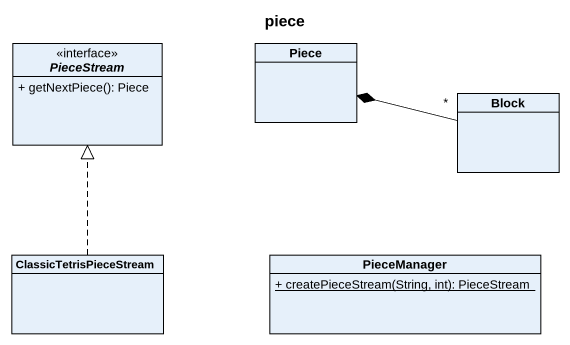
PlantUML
@startuml
title piece
hide circle
hide empty members
skinparam classAttributeIconSize 0
interface PieceStream <<interface>> {
  + getNextPiece(): Piece
}
class Piece
class Block
class ClassicTetrisPieceStream
class PieceManager {
  {static} + createPieceStream(String, int): PieceStream
}
Block "*" -left-* Piece
ClassicTetrisPieceStream .up.|> PieceStream
@enduml
